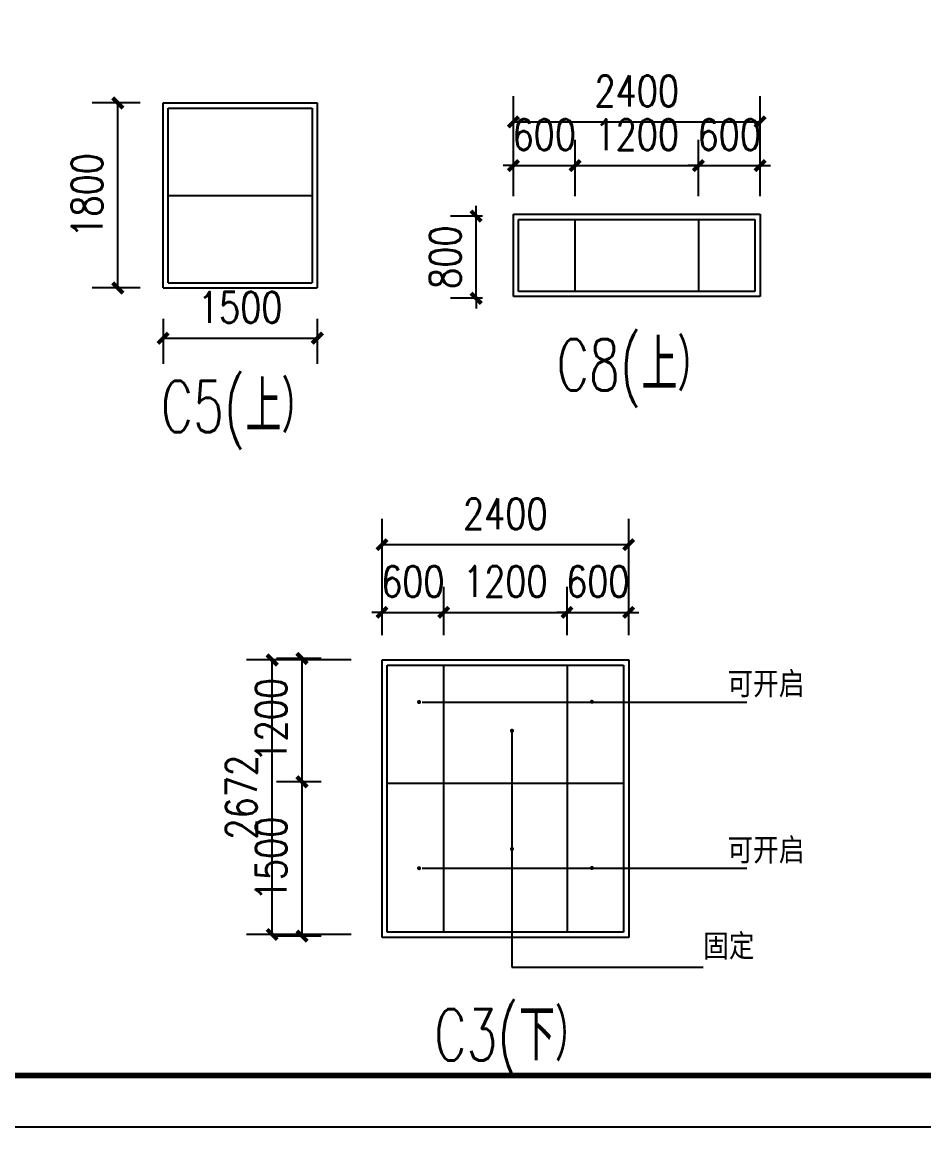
# Model space of a CAD drawing. Header units: millimetres. Extents: x 591771 to 1936534, y -622016 to 355666.
# Drawn here: x 727020 to 744568, y 230142 to 251640 of the extents above; entities that cross this region are included whole.
import ezdxf

# ---------------------------------------------------------------- set-up
doc = ezdxf.new("R2010")
doc.units = ezdxf.units.MM
doc.header["$LTSCALE"] = 80
for name, color, linetype in [('\\M+5B4B0\\M+5BBA7', 124, 'Continuous'), ('\\M+5BDA8-\\M+5B3DF\\M+5B4E7', 3, 'Continuous'), ('\\M+5BDA8-\\M+5D2FD\\M+5B3F6', 3, 'Continuous'), ('\\M+5C1A2\\M+5C3E6\\M+5CFDF\\M+5CCF51', 7, 'Continuous'), ('\\M+5CDBC\\M+5BFF2', 252, 'Continuous'), ('PUB_TEXT', 7, 'Continuous')]:
    doc.layers.add(name, color=color, linetype=linetype)
doc.styles.add('_HZTXT', font='txt.shx', dxfattribs={"width": 0.8, "bigfont": 'hztxt.shx'})
doc.styles.add('DIM_FONT', font='SIMPLEX.shx', dxfattribs={"width": 0.8})
doc.styles.add('HZTXT', font='txt', dxfattribs={"height": 60, "bigfont": 'HZTXT'})
doc.dimstyles.new('DIMN', dxfattribs={"dimtxt": 300, "dimasz": 100, "dimexe": 250, "dimexo": 300, "dimgap": 150, "dimtad": 1, "dimdec": 0, "dimzin": 0, "dimdsep": 46, "dimtxsty": 'DIM_FONT', "dimblk": 'ARCHTICK', "dimcen": 0.09, "dimclrt": 7, "dimazin": 2, "dimtfac": 1, "dimtdec": 0, "dimtix": 1, "dimtmove": 2, "dimatfit": 3, "dimldrblk": 'ARCHTICK', "dimfxl": 0, "dimtolj": 1, "dimtzin": 0, "dimarcsym": 0})

# ---------------------------------------------------------------- blocks, each defined once
blk = doc.blocks.new('_ArchTick')
at = {"color": 0, "linetype": 'ByBlock', "const_width": 0.4}
blk.add_lwpolyline([(-0.5, -0.5), (0.5, 0.5)], dxfattribs=at)
blk = doc.blocks.new('*D697')
at = {"layer": '\\M+5BDA8-\\M+5B3DF\\M+5B4E7', "color": 0, "lineweight": -2, "transparency": 16777216}
for p, q in [((603947, -286515), (603947, -286042)), ((604547, -286515), (604547, -286042)), ((603947, -286292), (603847, -286292)), ((603947, -286292), (604547, -286292)), ((604547, -286292), (604647, -286292))]:
    blk.add_line(p, q, dxfattribs=at)
at = {"layer": 'Defpoints', "color": 0, "transparency": 16777216}
for p in [(604547, -286292), (603947, -286815), (604547, -286815)]:
    blk.add_point(p, dxfattribs=at)
at = {"layer": '\\M+5BDA8-\\M+5B3DF\\M+5B4E7', "color": 0, "lineweight": -2, "transparency": 16777216, "xscale": 100, "yscale": 100, "zscale": 100}
blk.add_blockref('_ArchTick', (603947, -286292), dxfattribs=at)
at = {"layer": '\\M+5BDA8-\\M+5B3DF\\M+5B4E7', "color": 0, "lineweight": -2, "transparency": 16777216, "xscale": 100, "yscale": 100, "zscale": 100, "rotation": 180}
blk.add_blockref('_ArchTick', (604547, -286292), dxfattribs=at)
at = {"layer": '\\M+5BDA8-\\M+5B3DF\\M+5B4E7', "color": 7, "transparency": 16777216, "insert": (604247, -285992), "char_height": 300, "attachment_point": 5, "style": 'DIM_FONT'}
blk.add_mtext('\\A1;600', dxfattribs=at)
blk = doc.blocks.new('*D698')
at = {"layer": '\\M+5BDA8-\\M+5B3DF\\M+5B4E7', "color": 0, "lineweight": -2, "transparency": 16777216}
for p, q in [((604547, -286515), (604547, -286042)), ((605747, -286515), (605747, -286042)), ((604547, -286292), (605747, -286292))]:
    blk.add_line(p, q, dxfattribs=at)
at = {"layer": 'Defpoints', "color": 0, "transparency": 16777216}
for p in [(605747, -286292), (604547, -286815), (605747, -286815)]:
    blk.add_point(p, dxfattribs=at)
at = {"layer": '\\M+5BDA8-\\M+5B3DF\\M+5B4E7', "color": 0, "lineweight": -2, "transparency": 16777216, "xscale": 100, "yscale": 100, "zscale": 100, "rotation": 180}
blk.add_blockref('_ArchTick', (604547, -286292), dxfattribs=at)
at = {"layer": '\\M+5BDA8-\\M+5B3DF\\M+5B4E7', "color": 0, "lineweight": -2, "transparency": 16777216, "xscale": 100, "yscale": 100, "zscale": 100}
blk.add_blockref('_ArchTick', (605747, -286292), dxfattribs=at)
at = {"layer": '\\M+5BDA8-\\M+5B3DF\\M+5B4E7', "color": 7, "transparency": 16777216, "insert": (605147, -285992), "char_height": 300, "attachment_point": 5, "style": 'DIM_FONT'}
blk.add_mtext('\\A1;1200', dxfattribs=at)
blk = doc.blocks.new('*D699')
at = {"layer": '\\M+5BDA8-\\M+5B3DF\\M+5B4E7', "color": 0, "lineweight": -2, "transparency": 16777216}
for p, q in [((605747, -286515), (605747, -286042)), ((606347, -286515), (606347, -286042)), ((605747, -286292), (605647, -286292)), ((605747, -286292), (606347, -286292)), ((606347, -286292), (606447, -286292))]:
    blk.add_line(p, q, dxfattribs=at)
at = {"layer": 'Defpoints', "color": 0, "transparency": 16777216}
for p in [(606347, -286292), (605747, -286815), (606347, -286815)]:
    blk.add_point(p, dxfattribs=at)
at = {"layer": '\\M+5BDA8-\\M+5B3DF\\M+5B4E7', "color": 0, "lineweight": -2, "transparency": 16777216, "xscale": 100, "yscale": 100, "zscale": 100}
blk.add_blockref('_ArchTick', (605747, -286292), dxfattribs=at)
at = {"layer": '\\M+5BDA8-\\M+5B3DF\\M+5B4E7', "color": 0, "lineweight": -2, "transparency": 16777216, "xscale": 100, "yscale": 100, "zscale": 100, "rotation": 180}
blk.add_blockref('_ArchTick', (606347, -286292), dxfattribs=at)
at = {"layer": '\\M+5BDA8-\\M+5B3DF\\M+5B4E7', "color": 7, "transparency": 16777216, "insert": (606047, -285992), "char_height": 300, "attachment_point": 5, "style": 'DIM_FONT'}
blk.add_mtext('\\A1;600', dxfattribs=at)
blk = doc.blocks.new('*D700')
at = {"layer": '\\M+5BDA8-\\M+5B3DF\\M+5B4E7', "color": 0, "lineweight": -2, "transparency": 16777216}
for p, q in [((603947, -286180), (603947, -285383)), ((606347, -286180), (606347, -285383)), ((603947, -285633), (606347, -285633))]:
    blk.add_line(p, q, dxfattribs=at)
at = {"layer": 'Defpoints', "color": 0, "transparency": 16777216}
for p in [(606347, -285633), (603947, -286480), (606347, -286480)]:
    blk.add_point(p, dxfattribs=at)
at = {"layer": '\\M+5BDA8-\\M+5B3DF\\M+5B4E7', "color": 0, "lineweight": -2, "transparency": 16777216, "xscale": 100, "yscale": 100, "zscale": 100, "rotation": 180}
blk.add_blockref('_ArchTick', (603947, -285633), dxfattribs=at)
at = {"layer": '\\M+5BDA8-\\M+5B3DF\\M+5B4E7', "color": 0, "lineweight": -2, "transparency": 16777216, "xscale": 100, "yscale": 100, "zscale": 100}
blk.add_blockref('_ArchTick', (606347, -285633), dxfattribs=at)
at = {"layer": '\\M+5BDA8-\\M+5B3DF\\M+5B4E7', "color": 7, "transparency": 16777216, "insert": (605147, -285333), "char_height": 300, "attachment_point": 5, "style": 'DIM_FONT'}
blk.add_mtext('\\A1;2400', dxfattribs=at)
blk = doc.blocks.new('*D701')
at = {"layer": '\\M+5BDA8-\\M+5B3DF\\M+5B4E7', "color": 0, "lineweight": -2, "transparency": 16777216}
for p, q in [((603356, -287941), (602919, -287941)), ((603169, -289441), (603169, -287941)), ((603356, -289441), (602919, -289441))]:
    blk.add_line(p, q, dxfattribs=at)
at = {"layer": 'Defpoints', "color": 0, "transparency": 16777216}
for p in [(603169, -287941), (603656, -287941), (603656, -289441)]:
    blk.add_point(p, dxfattribs=at)
at = {"layer": '\\M+5BDA8-\\M+5B3DF\\M+5B4E7', "color": 0, "lineweight": -2, "transparency": 16777216, "xscale": 100, "yscale": 100, "zscale": 100}
for p, rotation in [((603169, -287941), 90), ((603169, -289441), 270)]:
    blk.add_blockref('_ArchTick', p, dxfattribs=dict(at, rotation=rotation))
at = {"layer": '\\M+5BDA8-\\M+5B3DF\\M+5B4E7', "color": 7, "transparency": 16777216, "insert": (602869, -288691), "char_height": 300, "attachment_point": 5, "rotation": 90, "style": 'DIM_FONT'}
blk.add_mtext('\\A1;1500', dxfattribs=at)
blk = doc.blocks.new('*D702')
at = {"layer": '\\M+5BDA8-\\M+5B3DF\\M+5B4E7', "color": 0, "lineweight": -2, "transparency": 16777216}
for p, q in [((603356, -286741), (602919, -286741)), ((603169, -287941), (603169, -286741)), ((603356, -287941), (602919, -287941))]:
    blk.add_line(p, q, dxfattribs=at)
at = {"layer": 'Defpoints', "color": 0, "transparency": 16777216}
for p in [(603169, -286741), (603656, -286741), (603656, -287941)]:
    blk.add_point(p, dxfattribs=at)
at = {"layer": '\\M+5BDA8-\\M+5B3DF\\M+5B4E7', "color": 0, "lineweight": -2, "transparency": 16777216, "xscale": 100, "yscale": 100, "zscale": 100}
for p, rotation in [((603169, -286741), 90), ((603169, -287941), 270)]:
    blk.add_blockref('_ArchTick', p, dxfattribs=dict(at, rotation=rotation))
at = {"layer": '\\M+5BDA8-\\M+5B3DF\\M+5B4E7', "color": 7, "transparency": 16777216, "insert": (602869, -287341), "char_height": 300, "attachment_point": 5, "rotation": 90, "style": 'DIM_FONT'}
blk.add_mtext('\\A1;1200', dxfattribs=at)
blk = doc.blocks.new('*D703')
at = {"layer": '\\M+5BDA8-\\M+5B3DF\\M+5B4E7', "color": 0, "lineweight": -2, "transparency": 16777216}
for p, q in [((603647, -286755), (602628, -286755)), ((602878, -289426), (602878, -286755)), ((603647, -289426), (602628, -289426))]:
    blk.add_line(p, q, dxfattribs=at)
at = {"layer": 'Defpoints', "color": 0, "transparency": 16777216}
for p in [(602878, -286755), (603947, -286755), (603947, -289426)]:
    blk.add_point(p, dxfattribs=at)
at = {"layer": '\\M+5BDA8-\\M+5B3DF\\M+5B4E7', "color": 0, "lineweight": -2, "transparency": 16777216, "xscale": 100, "yscale": 100, "zscale": 100}
for p, rotation in [((602878, -286755), 90), ((602878, -289426), 270)]:
    blk.add_blockref('_ArchTick', p, dxfattribs=dict(at, rotation=rotation))
at = {"layer": '\\M+5BDA8-\\M+5B3DF\\M+5B4E7', "color": 7, "transparency": 16777216, "insert": (602578, -288091), "char_height": 300, "attachment_point": 5, "rotation": 90, "style": 'DIM_FONT'}
blk.add_mtext('\\A1;2672', dxfattribs=at)
blk = doc.blocks.new('*D704')
at = {"layer": '\\M+5BDA8-\\M+5B3DF\\M+5B4E7', "color": 0, "lineweight": -2, "transparency": 16777216}
for p, q in [((600663, -280873), (600663, -280243)), ((603063, -280873), (603063, -280243)), ((600663, -280493), (603063, -280493))]:
    blk.add_line(p, q, dxfattribs=at)
at = {"layer": 'Defpoints', "color": 0, "transparency": 16777216}
for p in [(603063, -280493), (600663, -281173), (603063, -281173)]:
    blk.add_point(p, dxfattribs=at)
at = {"layer": '\\M+5BDA8-\\M+5B3DF\\M+5B4E7', "color": 0, "lineweight": -2, "transparency": 16777216, "xscale": 100, "yscale": 100, "zscale": 100, "rotation": 180}
blk.add_blockref('_ArchTick', (600663, -280493), dxfattribs=at)
at = {"layer": '\\M+5BDA8-\\M+5B3DF\\M+5B4E7', "color": 0, "lineweight": -2, "transparency": 16777216, "xscale": 100, "yscale": 100, "zscale": 100}
blk.add_blockref('_ArchTick', (603063, -280493), dxfattribs=at)
at = {"layer": '\\M+5BDA8-\\M+5B3DF\\M+5B4E7', "color": 7, "transparency": 16777216, "insert": (601863, -280193), "char_height": 300, "attachment_point": 5, "style": 'DIM_FONT'}
blk.add_mtext('\\A1;2400', dxfattribs=at)
blk = doc.blocks.new('*D705')
at = {"layer": '\\M+5BDA8-\\M+5B3DF\\M+5B4E7', "color": 0, "lineweight": -2, "transparency": 16777216}
for p, q in [((600663, -281215), (600663, -280668)), ((601263, -281215), (601263, -280668)), ((600663, -280918), (600563, -280918)), ((600663, -280918), (601263, -280918)), ((601263, -280918), (601363, -280918))]:
    blk.add_line(p, q, dxfattribs=at)
at = {"layer": 'Defpoints', "color": 0, "transparency": 16777216}
for p in [(601263, -280918), (600663, -281515), (601263, -281515)]:
    blk.add_point(p, dxfattribs=at)
at = {"layer": '\\M+5BDA8-\\M+5B3DF\\M+5B4E7', "color": 0, "lineweight": -2, "transparency": 16777216, "xscale": 100, "yscale": 100, "zscale": 100}
blk.add_blockref('_ArchTick', (600663, -280918), dxfattribs=at)
at = {"layer": '\\M+5BDA8-\\M+5B3DF\\M+5B4E7', "color": 0, "lineweight": -2, "transparency": 16777216, "xscale": 100, "yscale": 100, "zscale": 100, "rotation": 180}
blk.add_blockref('_ArchTick', (601263, -280918), dxfattribs=at)
at = {"layer": '\\M+5BDA8-\\M+5B3DF\\M+5B4E7', "color": 7, "transparency": 16777216, "insert": (600963, -280618), "char_height": 300, "attachment_point": 5, "style": 'DIM_FONT'}
blk.add_mtext('\\A1;600', dxfattribs=at)
blk = doc.blocks.new('*D706')
at = {"layer": '\\M+5BDA8-\\M+5B3DF\\M+5B4E7', "color": 0, "lineweight": -2, "transparency": 16777216}
for p, q in [((601263, -281215), (601263, -280668)), ((602463, -281215), (602463, -280668)), ((601263, -280918), (602463, -280918))]:
    blk.add_line(p, q, dxfattribs=at)
at = {"layer": 'Defpoints', "color": 0, "transparency": 16777216}
for p in [(602463, -280918), (601263, -281515), (602463, -281515)]:
    blk.add_point(p, dxfattribs=at)
at = {"layer": '\\M+5BDA8-\\M+5B3DF\\M+5B4E7', "color": 0, "lineweight": -2, "transparency": 16777216, "xscale": 100, "yscale": 100, "zscale": 100, "rotation": 180}
blk.add_blockref('_ArchTick', (601263, -280918), dxfattribs=at)
at = {"layer": '\\M+5BDA8-\\M+5B3DF\\M+5B4E7', "color": 0, "lineweight": -2, "transparency": 16777216, "xscale": 100, "yscale": 100, "zscale": 100}
blk.add_blockref('_ArchTick', (602463, -280918), dxfattribs=at)
at = {"layer": '\\M+5BDA8-\\M+5B3DF\\M+5B4E7', "color": 7, "transparency": 16777216, "insert": (601863, -280618), "char_height": 300, "attachment_point": 5, "style": 'DIM_FONT'}
blk.add_mtext('\\A1;1200', dxfattribs=at)
blk = doc.blocks.new('*D707')
at = {"layer": '\\M+5BDA8-\\M+5B3DF\\M+5B4E7', "color": 0, "lineweight": -2, "transparency": 16777216}
for p, q in [((602463, -281215), (602463, -280668)), ((603063, -281215), (603063, -280668)), ((602463, -280918), (602363, -280918)), ((602463, -280918), (603063, -280918)), ((603063, -280918), (603163, -280918))]:
    blk.add_line(p, q, dxfattribs=at)
at = {"layer": 'Defpoints', "color": 0, "transparency": 16777216}
for p in [(603063, -280918), (602463, -281515), (603063, -281515)]:
    blk.add_point(p, dxfattribs=at)
at = {"layer": '\\M+5BDA8-\\M+5B3DF\\M+5B4E7', "color": 0, "lineweight": -2, "transparency": 16777216, "xscale": 100, "yscale": 100, "zscale": 100}
blk.add_blockref('_ArchTick', (602463, -280918), dxfattribs=at)
at = {"layer": '\\M+5BDA8-\\M+5B3DF\\M+5B4E7', "color": 0, "lineweight": -2, "transparency": 16777216, "xscale": 100, "yscale": 100, "zscale": 100, "rotation": 180}
blk.add_blockref('_ArchTick', (603063, -280918), dxfattribs=at)
at = {"layer": '\\M+5BDA8-\\M+5B3DF\\M+5B4E7', "color": 7, "transparency": 16777216, "insert": (602763, -280618), "char_height": 300, "attachment_point": 5, "style": 'DIM_FONT'}
blk.add_mtext('\\A1;600', dxfattribs=at)
blk = doc.blocks.new('*D708')
at = {"layer": '\\M+5BDA8-\\M+5B3DF\\M+5B4E7', "color": 0, "lineweight": -2, "transparency": 16777216}
for p, q in [((600300, -281410), (600300, -281310)), ((600363, -281410), (600050, -281410)), ((600300, -282210), (600300, -281410)), ((600363, -282210), (600050, -282210)), ((600300, -282210), (600300, -282310))]:
    blk.add_line(p, q, dxfattribs=at)
at = {"layer": 'Defpoints', "color": 0, "transparency": 16777216}
for p in [(600300, -281410), (600663, -281410), (600663, -282210)]:
    blk.add_point(p, dxfattribs=at)
at = {"layer": '\\M+5BDA8-\\M+5B3DF\\M+5B4E7', "color": 0, "lineweight": -2, "transparency": 16777216, "xscale": 100, "yscale": 100, "zscale": 100}
for p, rotation in [((600300, -281410), 270), ((600300, -282210), 90)]:
    blk.add_blockref('_ArchTick', p, dxfattribs=dict(at, rotation=rotation))
at = {"layer": '\\M+5BDA8-\\M+5B3DF\\M+5B4E7', "color": 7, "transparency": 16777216, "insert": (600000, -281810), "char_height": 300, "attachment_point": 5, "rotation": 90, "style": 'DIM_FONT'}
blk.add_mtext('\\A1;800', dxfattribs=at)
blk = doc.blocks.new('*D709')
at = {"layer": '\\M+5BDA8-\\M+5B3DF\\M+5B4E7', "color": 0, "lineweight": -2, "transparency": 16777216}
for p, q in [((602848, -290108), (602848, -290547)), ((604348, -290108), (604348, -290547)), ((602848, -290297), (604348, -290297))]:
    blk.add_line(p, q, dxfattribs=at)
at = {"layer": 'Defpoints', "color": 0, "transparency": 16777216}
for p in [(602848, -289808), (604348, -289808), (604348, -290297)]:
    blk.add_point(p, dxfattribs=at)
at = {"layer": '\\M+5BDA8-\\M+5B3DF\\M+5B4E7', "color": 0, "lineweight": -2, "transparency": 16777216, "xscale": 100, "yscale": 100, "zscale": 100, "rotation": 180}
blk.add_blockref('_ArchTick', (602848, -290297), dxfattribs=at)
at = {"layer": '\\M+5BDA8-\\M+5B3DF\\M+5B4E7', "color": 0, "lineweight": -2, "transparency": 16777216, "xscale": 100, "yscale": 100, "zscale": 100}
blk.add_blockref('_ArchTick', (604348, -290297), dxfattribs=at)
at = {"layer": '\\M+5BDA8-\\M+5B3DF\\M+5B4E7', "color": 7, "transparency": 16777216, "insert": (603598, -289997), "char_height": 300, "attachment_point": 5, "style": 'DIM_FONT'}
blk.add_mtext('\\A1;1500', dxfattribs=at)
blk = doc.blocks.new('*D710')
at = {"layer": '\\M+5BDA8-\\M+5B3DF\\M+5B4E7', "color": 0, "lineweight": -2, "transparency": 16777216}
for p, q in [((602624, -288008), (602157, -288008)), ((602407, -289808), (602407, -288008)), ((602624, -289808), (602157, -289808))]:
    blk.add_line(p, q, dxfattribs=at)
at = {"layer": 'Defpoints', "color": 0, "transparency": 16777216}
for p in [(602407, -288008), (602924, -288008), (602924, -289808)]:
    blk.add_point(p, dxfattribs=at)
at = {"layer": '\\M+5BDA8-\\M+5B3DF\\M+5B4E7', "color": 0, "lineweight": -2, "transparency": 16777216, "xscale": 100, "yscale": 100, "zscale": 100}
for p, rotation in [((602407, -288008), 90), ((602407, -289808), 270)]:
    blk.add_blockref('_ArchTick', p, dxfattribs=dict(at, rotation=rotation))
at = {"layer": '\\M+5BDA8-\\M+5B3DF\\M+5B4E7', "color": 7, "transparency": 16777216, "insert": (602107, -288908), "char_height": 300, "attachment_point": 5, "rotation": 90, "style": 'DIM_FONT'}
blk.add_mtext('\\A1;1800', dxfattribs=at)
blk = doc.blocks.new('C3\\M+5CFC2')
at = {"layer": '\\M+5B4B0\\M+5BBA7', "ltscale": 20}
for p, q in [((603947.4, -289454.8), (603947.4, -286754.8)), ((603947.4, -286754.8), (606347.4, -286754.8)), ((606347.4, -286754.8), (606347.4, -289454.8)), ((603997.4, -286804.8), (606297.4, -286804.8)), ((603997.4, -289404.8), (603997.4, -286804.8)), ((604547.4, -289404.8), (604547.4, -286804.8)), ((605747.4, -286804.8), (605747.4, -289404.8)), ((606297.4, -286804.8), (606297.4, -289404.8)), ((603997.4, -287954.8), (606297.4, -287954.8)), ((606347.4, -289454.8), (603947.4, -289454.8)), ((606297.4, -289404.8), (603997.4, -289404.8))]:
    blk.add_line(p, q, dxfattribs=at)
at = {"layer": '\\M+5BDA8-\\M+5B3DF\\M+5B4E7'}
for p1, p2, distance, picture, middle in [((603947.4, -286480.4), (606347.4, -286480.4), 847.6, '*D700', (605147.4, -285332.8)), ((603947.4, -286814.8), (604547.4, -286814.8), 522.4, '*D697', (604247.4, -285992.4)), ((604547.4, -286814.8), (605747.4, -286814.8), 522.4, '*D698', (605147.4, -285992.4)), ((605747.4, -286814.8), (606347.4, -286814.8), 522.4, '*D699', (606047.4, -285992.4)), ((603947.3687, -289426.326), (603947.3687, -286754.7911), 1069.2416, '*D703', (602578.1271, -288090.5585)), ((603656, -287940.6), (603656, -286740.6), 486.6, '*D702', (602869.5, -287340.6)), ((603656, -289440.6), (603656, -287940.6), 486.6, '*D701', (602869.5, -288690.6))]:
    dim = blk.add_aligned_dim(p1=p1, p2=p2, distance=distance, dimstyle='DIMN', dxfattribs=at)
    dim.commit()
    dim.dimension.update_dxf_attribs({"geometry": picture, "text_midpoint": middle})
blk = doc.blocks.new('C2408')
at = {"layer": '\\M+5B4B0\\M+5BBA7', "ltscale": 20}
for p, q in [((600663, -281392.2), (603063, -281392.2)), ((600663, -282192.2), (600663, -281392.2)), ((603063, -281392.2), (603063, -282192.2)), ((600713, -281442.2), (603013, -281442.2)), ((600713, -282142.2), (600713, -281442.2)), ((601263, -282142.2), (601263, -281442.2)), ((602463, -281442.2), (602463, -282142.2)), ((603013, -281442.2), (603013, -282142.2)), ((603013, -282142.2), (600713, -282142.2)), ((603063, -282192.2), (600663, -282192.2))]:
    blk.add_line(p, q, dxfattribs=at)
at = {"layer": '\\M+5BDA8-\\M+5B3DF\\M+5B4E7'}
for p1, p2, distance, picture, middle in [((600663, -281173.4), (603063, -281173.4), 680.4, '*D704', (601863, -280192.9)), ((600663, -281514.9), (601263, -281514.9), 597, '*D705', (600963, -280617.8)), ((601263, -281514.9), (602463, -281514.9), 597, '*D706', (601863, -280617.8)), ((602463, -281514.9), (603063, -281514.9), 597, '*D707', (602763, -280617.8)), ((600663, -282209.7), (600663, -281409.7), 363.2, '*D708', (599999.8, -281809.7))]:
    dim = blk.add_aligned_dim(p1=p1, p2=p2, distance=distance, dimstyle='DIMN', dxfattribs=at)
    dim.commit()
    dim.dimension.update_dxf_attribs({"geometry": picture, "text_midpoint": middle})
blk = doc.blocks.new('C5\\M+5C9CF')
at = {"layer": '\\M+5B4B0\\M+5BBA7', "ltscale": 20}
for p, q in [((602848.2, -289808.3), (602848.2, -288008.3)), ((602848.2, -288008.3), (604348.2, -288008.3)), ((602898.2, -288058.3), (604298.2, -288058.3)), ((602898.2, -289758.3), (602898.2, -288058.3)), ((604298.2, -288058.3), (604298.2, -289758.3)), ((604348.2, -288008.3), (604348.2, -289808.3)), ((602898.2, -289758.3), (604298.2, -289758.3)), ((602848.2, -289808.3), (604348.2, -289808.3))]:
    blk.add_line(p, q, dxfattribs=at)
at = {"layer": '\\M+5BDA8-\\M+5B3DF\\M+5B4E7'}
for p1, p2, distance, picture, middle in [((602923.8, -289808.3), (602923.8, -288008.3), 516.5, '*D710', (602107.3, -288908.3)), ((602848.2, -289808.3), (604348.2, -289808.3), -488.3, '*D709', (603598.2, -289996.6))]:
    dim = blk.add_aligned_dim(p1=p1, p2=p2, distance=distance, dimstyle='DIMN', dxfattribs=at)
    dim.commit()
    dim.dimension.update_dxf_attribs({"geometry": picture, "text_midpoint": middle})

msp = doc.modelspace()

# ---------------------------------------------------------------- hatches: boundary and pattern name
at = {"layer": '\\M+5BDA8-\\M+5D2FD\\M+5B3F6'}
for points in [[(734784, 238409, 1), (734704, 238409, 1)], [(738147.4, 238414.1, 1), (738067.4, 238414.1, 1)], [(736591.7, 237850, 1), (736511.7, 237850, 1)], [(736591.7, 235549.5, 1), (736511.7, 235549.5, 1)], [(734784, 235175.6, 1), (734704, 235175.6, 1)], [(738147.4, 235180.7, 1), (738067.4, 235180.7, 1)]]:
    msp.add_hatch(color=256, dxfattribs=at).paths.add_polyline_path(points, flags=17)

# ---------------------------------------------------------------- linework, layer by layer
at = {"layer": '\\M+5B4B0\\M+5BBA7', "ltscale": 20}
msp.add_line((729864, 248265.9), (732664, 248265.9), dxfattribs=at)
at = {"layer": '\\M+5BDA8-\\M+5D2FD\\M+5B3F6'}
for p, q in [((734804.2, 238408.5), (741123.5, 238408.5)), ((736551.7, 237850), (736551.7, 233249)), ((734804.2, 235175.1), (741123.5, 235175.1)), ((736551.7, 233249), (740270.4, 233249))]:
    msp.add_line(p, q, dxfattribs=at)
at = {"layer": '\\M+5CDBC\\M+5BFF2', "color": 2}
msp.add_lwpolyline([(689025.3, 230141.7), (773125.3, 230141.7), (773125.3, 289541.7), (689025.3, 289541.7)], close=True, dxfattribs=at)
at = {"layer": '\\M+5CDBC\\M+5BFF2', "color": 2, "const_width": 112.5}
msp.add_lwpolyline([(690025.4, 231141.7), (772125.3, 231141.7), (772125.3, 288541.7), (690025.4, 288541.7)], close=True, dxfattribs=at)

# ---------------------------------------------------------------- block references
at = {"layer": '\\M+5C1A2\\M+5C3E6\\M+5CFDF\\M+5CCF51', "xscale": 2, "yscale": 2, "zscale": 2}
for name, p in [('C2408', (-464745.9, 810684.8)), ('C5\\M+5C9CF', (-475932.5, 826082.5)), ('C3\\M+5CFC2', (-473871.2, 812737.4))]:
    msp.add_blockref(name, p, dxfattribs=at)

# ---------------------------------------------------------------- texts
at = {"layer": '\\M+5BDA8-\\M+5D2FD\\M+5B3F6', "color": 7, "style": 'HZTXT'}
for s, p in [('可开启', (740743.9, 238501)), ('可开启', (740743.9, 235267.6)), ('固定', (740270.4, 233399))]:
    msp.add_text(s, height=500, dxfattribs=at).set_placement(p)
at = {"layer": 'PUB_TEXT', "lineweight": 25, "style": '_HZTXT', "width": 0.7}
for s, p in [('C8(上）', (737421.1, 244471.6)), ('C5(上）', (729717.2, 243659.1)), ('C3(下）', (735037.6, 231433.7))]:
    msp.add_text(s, height=1000, dxfattribs=at).set_placement(p)

doc.saveas('drawing.dxf')
